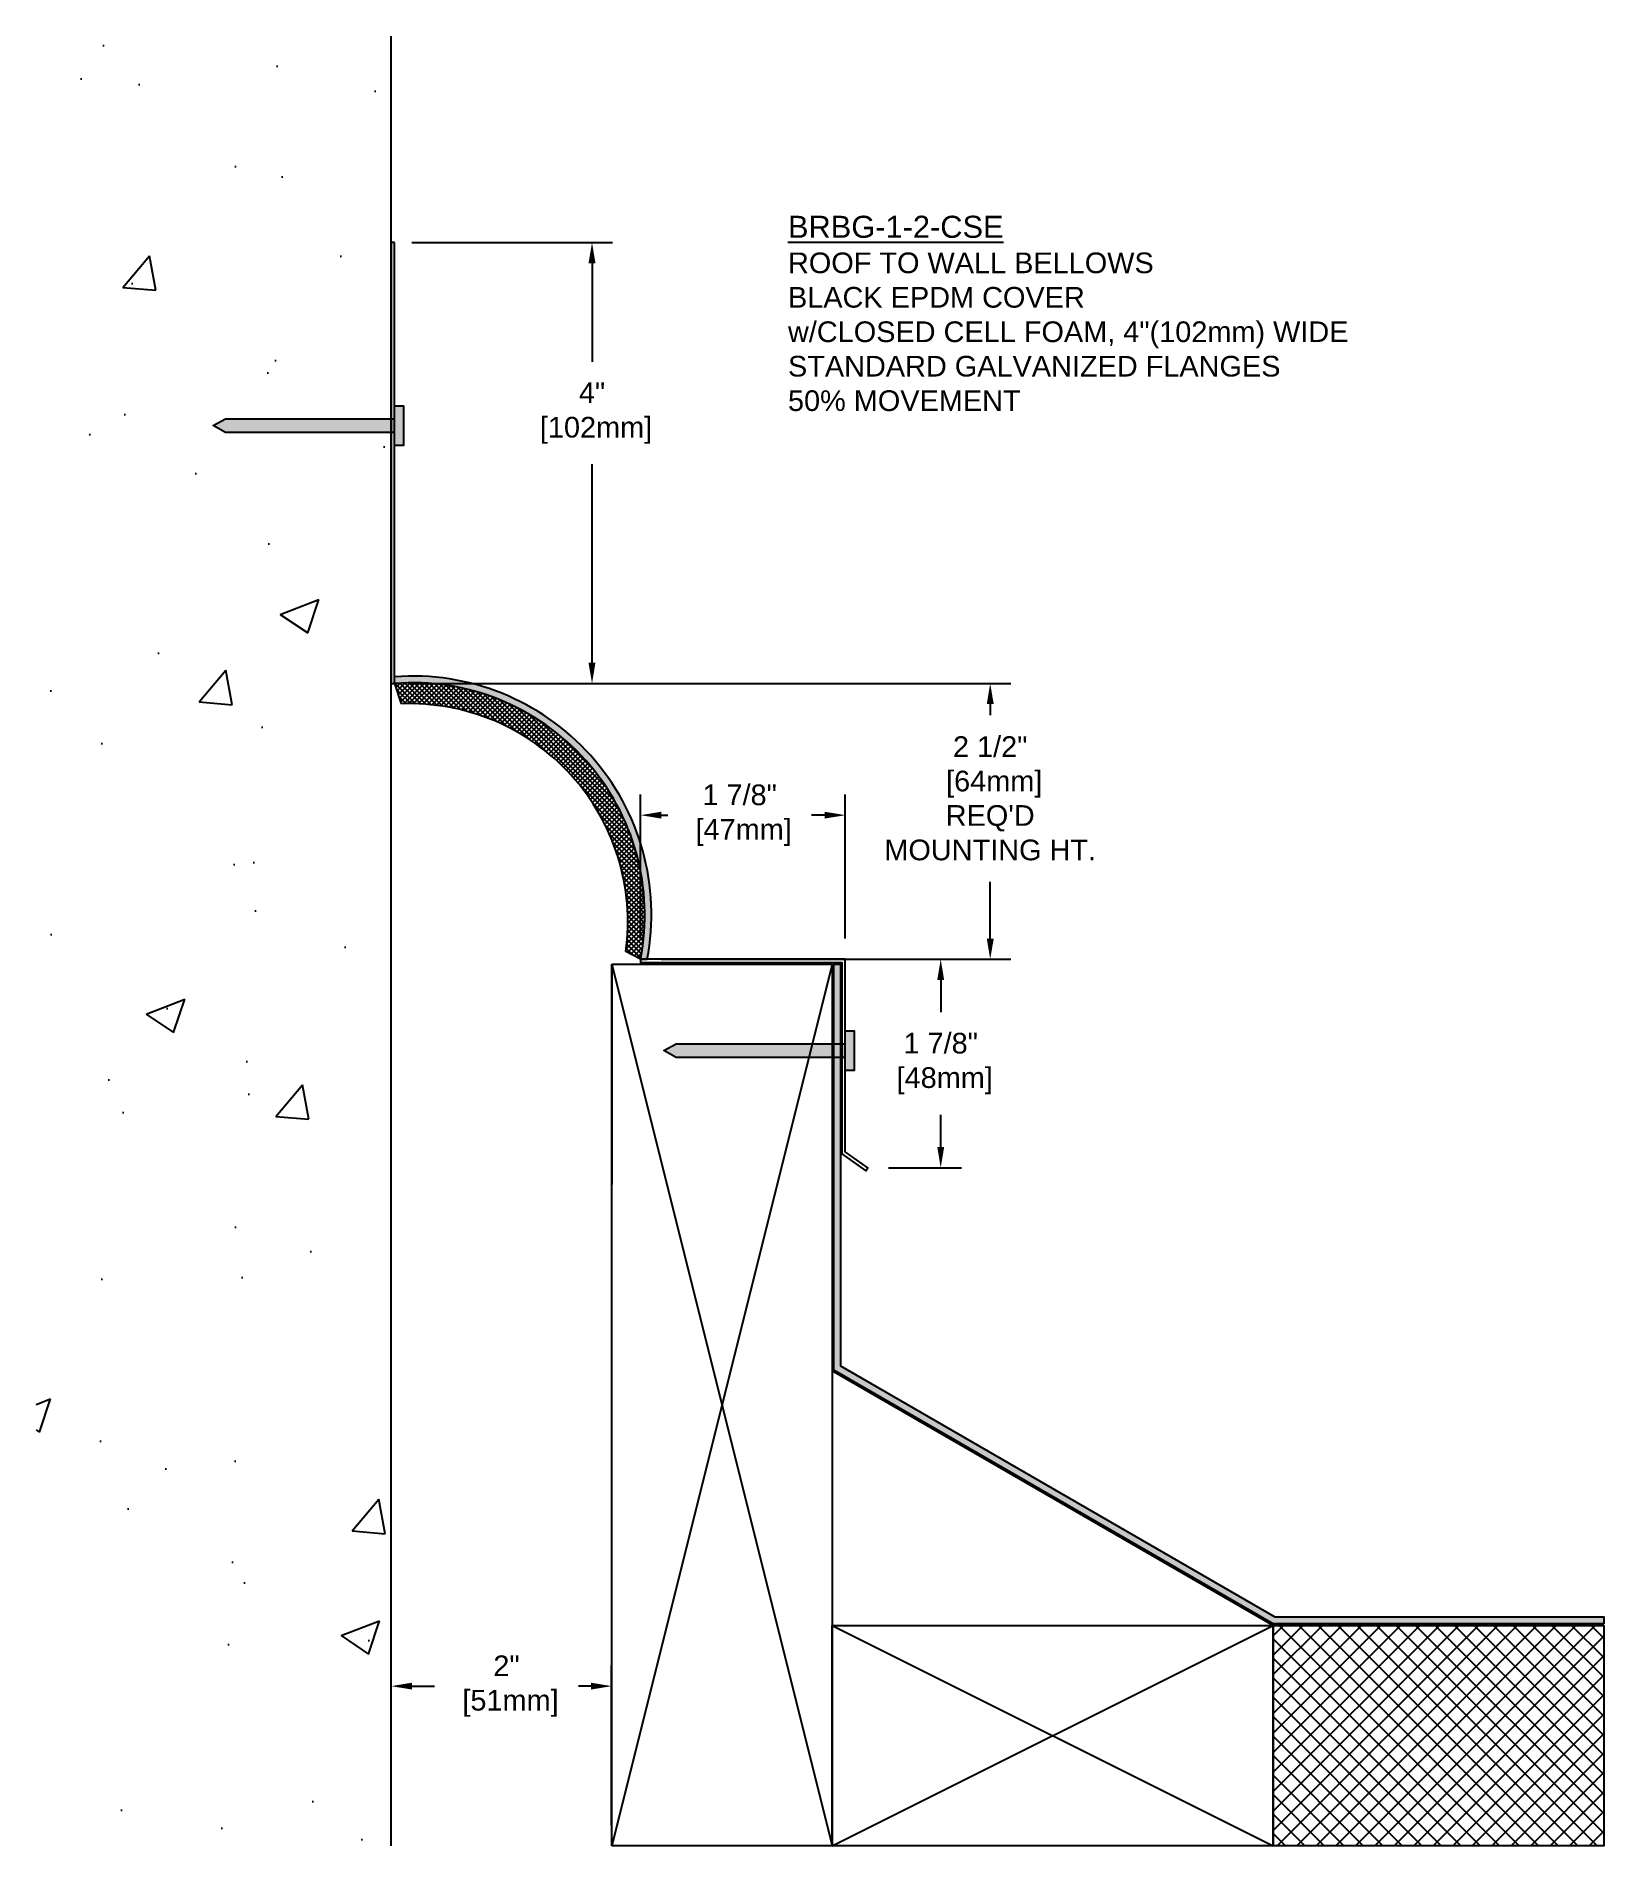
# Model space of a CAD drawing. Header units: inches. Extents: x 0.7 to 14.9, y -3.2 to 13.3.
import ezdxf

# ---------------------------------------------------------------- set-up
doc = ezdxf.new("R2010")
doc.units = ezdxf.units.IN
doc.header["$MEASUREMENT"] = 0
for name, color, linetype in [('Anchors', 4, 'Continuous'), ('Conditions', 1, 'Continuous'), ('Dimensions', 3, 'Continuous'), ('Fillers', 2, 'Continuous'), ('Metals', 7, 'Continuous'), ('Text', 2, 'Continuous')]:
    doc.layers.add(name, color=color, linetype=linetype)
doc.styles.add('Arial', font='arial.ttf')
doc.dimstyles.new('Arial', dxfattribs={"dimtxt": 0.1875, "dimasz": 0.1875, "dimexe": 0.1875, "dimexo": 0.1875, "dimgap": 0.1875, "dimtad": 0, "dimtih": 1, "dimtoh": 1, "dimdec": 4, "dimzin": 0, "dimdsep": 46, "dimlunit": 4, "dimtxsty": 'Arial', "dimcen": 0.09, "dimadec": 0, "dimazin": 0, "dimtfac": 1, "dimtdec": 4, "dimtofl": 0, "dimtmove": 0, "dimatfit": 3, "dimfxl": 0, "dimfrac": 2, "dimtolj": 1, "dimtzin": 0, "dimarcsym": 0})

# ---------------------------------------------------------------- blocks, each defined once
blk = doc.blocks.new('*X3')
at = {"color": 0}
for p, q in [((23.967, -46.92), (25.829, -45.059)), ((23.967, -46.744), (25.652, -45.059)), ((23.967, -46.567), (25.475, -45.059)), ((23.967, -46.39), (25.298, -45.059)), ((23.967, -46.213), (25.122, -45.059)), ((23.967, -46.037), (24.945, -45.059)), ((23.967, -45.86), (24.768, -45.059)), ((23.967, -45.683), (24.591, -45.059)), ((23.967, -45.506), (24.414, -45.059)), ((23.967, -45.329), (24.238, -45.059)), ((23.967, -45.153), (24.061, -45.059)), ((24.005, -47.059), (26.005, -45.059)), ((26.022, -47.059), (24.022, -45.059)), ((24.182, -47.059), (26.182, -45.059)), ((26.199, -47.059), (24.199, -45.059)), ((24.359, -47.059), (26.359, -45.059)), ((26.376, -47.059), (24.376, -45.059)), ((24.536, -47.059), (26.536, -45.059)), ((26.553, -47.059), (24.553, -45.059)), ((24.713, -47.059), (26.713, -45.059)), ((26.73, -47.059), (24.73, -45.059)), ((24.889, -47.059), (26.889, -45.059)), ((26.906, -47.059), (24.906, -45.059)), ((26.967, -46.943), (25.083, -45.059)), ((26.967, -46.766), (25.26, -45.059)), ((26.967, -46.589), (25.437, -45.059)), ((26.967, -46.412), (25.613, -45.059)), ((26.967, -46.236), (25.79, -45.059)), ((26.967, -46.059), (25.967, -45.059)), ((26.967, -45.882), (26.144, -45.059)), ((26.967, -45.705), (26.32, -45.059)), ((26.967, -45.529), (26.497, -45.059)), ((26.967, -45.352), (26.674, -45.059)), ((26.967, -45.175), (26.851, -45.059)), ((25.846, -47.059), (23.967, -45.18)), ((25.066, -47.059), (26.967, -45.158)), ((25.669, -47.059), (23.967, -45.357)), ((25.243, -47.059), (26.967, -45.335)), ((25.492, -47.059), (23.967, -45.534)), ((25.42, -47.059), (26.967, -45.511)), ((25.315, -47.059), (23.967, -45.711)), ((25.596, -47.059), (26.967, -45.688)), ((25.139, -47.059), (23.967, -45.887)), ((25.773, -47.059), (26.967, -45.865)), ((24.962, -47.059), (23.967, -46.064)), ((25.95, -47.059), (26.967, -46.042)), ((24.785, -47.059), (23.967, -46.241)), ((26.127, -47.059), (26.967, -46.219)), ((24.608, -47.059), (23.967, -46.418)), ((26.304, -47.059), (26.967, -46.395)), ((24.431, -47.059), (23.967, -46.594)), ((26.48, -47.059), (26.967, -46.572)), ((24.255, -47.059), (23.967, -46.771)), ((26.657, -47.059), (26.967, -46.749)), ((24.078, -47.059), (23.967, -46.948)), ((26.834, -47.059), (26.967, -46.926))]:
    blk.add_line(p, q, dxfattribs=at)
blk = doc.blocks.new('HATCHBLOCK')
blk.add_lwpolyline([(0, 2), (3, 2), (3, 0), (0, 0)], close=True)
blk.add_blockref('*X3', (-23.967, 47.059))
blk = doc.blocks.new('2X8')
for p, q in [((-2, 8), (0, 8)), ((-2, 8), (-2, 6)), ((-2, 8), (0, 0)), ((-2, 6), (-2, 8)), ((0, 8), (0, 0)), ((-2, 0), (-2, 6)), ((0, 0), (-2, 0))]:
    blk.add_line(p, q)
blk.add_lwpolyline([(0, 8), (-2, 0)])
blk = doc.blocks.new('2X4')
for p, q in [((0, 2), (4, 0)), ((0, 0), (4, 2)), ((0, 2), (4, 2)), ((0, 0), (0, 2)), ((4, 2), (4, 0)), ((4, 0), (0, 0))]:
    blk.add_line(p, q)
blk = doc.blocks.new('TRIANGLE')
blk.add_lwpolyline([(0, 2.309), (0, 0), (4, 0), (0, 2.309)])
blk = doc.blocks.new('*D5')
at = {"layer": 'Defpoints', "color": 0}
for p in [(5.942, -1.719), (3.942, -3.168), (5.942, -3.168)]:
    blk.add_point(p, dxfattribs=at)
at = {"layer": 'Dimensions', "color": 0, "lineweight": -2}
for p, q in [((3.942, -2.98), (3.942, -1.532)), ((5.942, -2.98), (5.942, -1.532)), ((4.13, -1.719), (4.336, -1.719)), ((5.755, -1.719), (5.64, -1.719))]:
    blk.add_line(p, q, dxfattribs=at)
at = {"layer": 'Dimensions', "color": 0}
for points in [[(4.13, -1.688), (4.13, -1.75), (3.942, -1.719)], [(5.755, -1.688), (5.755, -1.75), (5.942, -1.719)]]:
    blk.add_solid(points, dxfattribs=at)
at = {"layer": 'Dimensions', "color": 0, "insert": (4.988, -1.719), "char_height": 0.1875, "attachment_point": 5, "style": 'Arial'}
blk.add_mtext('\\A1;2"\\P [51mm]', dxfattribs=at)
blk = doc.blocks.new('NAIL2001')
blk.add_hatch(color=256).paths.add_polyline_path([(1.823, 6.257), (1.823, 6.375), (1.743, 6.375), (1.743, 6.015), (1.823, 6.015), (1.823, 6.132), (3.356, 6.132), (3.468, 6.195), (3.356, 6.257)])
blk.add_lwpolyline([(1.823, 6.132), (3.356, 6.132), (3.468, 6.195), (3.356, 6.257), (1.823, 6.257), (1.823, 6.375), (1.743, 6.375), (1.743, 6.015), (1.823, 6.015)], close=True)
blk = doc.blocks.new('*D7')
at = {"layer": 'Defpoints', "color": 0}
for p in [(8.061, 6.183), (6.204, 4.876), (8.061, 4.876)]:
    blk.add_point(p, dxfattribs=at)
at = {"layer": 'Dimensions', "color": 0, "lineweight": -2}
for p, q in [((6.204, 5.063), (6.204, 6.37)), ((8.061, 5.063), (8.061, 6.37)), ((6.392, 6.183), (6.451, 6.183)), ((7.874, 6.183), (7.755, 6.183))]:
    blk.add_line(p, q, dxfattribs=at)
at = {"layer": 'Dimensions', "color": 0}
for points in [[(6.392, 6.214), (6.392, 6.152), (6.204, 6.183)], [(7.874, 6.214), (7.874, 6.152), (8.061, 6.183)]]:
    blk.add_solid(points, dxfattribs=at)
at = {"layer": 'Dimensions', "color": 0, "insert": (7.103, 6.183), "char_height": 0.1875, "attachment_point": 5, "style": 'Arial'}
blk.add_mtext('\\A1;1 7/8"\\P [47mm]', dxfattribs=at)
blk = doc.blocks.new('*D8')
at = {"layer": 'Defpoints', "color": 0}
for p in [(8.061, 4.876), (8.266, 2.984), (8.927, 2.984)]:
    blk.add_point(p, dxfattribs=at)
at = {"layer": 'Dimensions', "color": 0, "lineweight": -2}
for p, q in [((8.249, 4.876), (9.115, 4.876)), ((8.927, 4.688), (8.927, 4.395)), ((8.927, 3.171), (8.927, 3.464)), ((8.454, 2.984), (9.115, 2.984))]:
    blk.add_line(p, q, dxfattribs=at)
at = {"layer": 'Dimensions', "color": 0}
for points in [[(8.896, 4.688), (8.958, 4.688), (8.927, 4.876)], [(8.896, 3.171), (8.958, 3.171), (8.927, 2.984)]]:
    blk.add_solid(points, dxfattribs=at)
at = {"layer": 'Dimensions', "color": 0, "insert": (8.927, 3.93), "char_height": 0.1875, "attachment_point": 5, "style": 'Arial'}
blk.add_mtext('\\A1;1 7/8"\\P [48mm]', dxfattribs=at)
blk = doc.blocks.new('*D9')
at = {"layer": 'Defpoints', "color": 0}
for p in [(3.942, 11.378), (3.942, 7.378), (5.764, 7.378)]:
    blk.add_point(p, dxfattribs=at)
at = {"layer": 'Dimensions', "color": 0, "lineweight": -2}
for p, q in [((4.13, 11.378), (5.951, 11.378)), ((5.764, 11.191), (5.764, 10.295)), ((5.764, 7.566), (5.764, 9.367)), ((4.13, 7.378), (5.951, 7.378))]:
    blk.add_line(p, q, dxfattribs=at)
at = {"layer": 'Dimensions', "color": 0}
for points in [[(5.732, 11.191), (5.795, 11.191), (5.764, 11.378)], [(5.732, 7.566), (5.795, 7.566), (5.764, 7.378)]]:
    blk.add_solid(points, dxfattribs=at)
at = {"layer": 'Dimensions', "color": 0, "insert": (5.764, 9.831), "char_height": 0.1875, "attachment_point": 5, "style": 'Arial'}
blk.add_mtext('\\A1;4"\\P [102mm]', dxfattribs=at)
blk = doc.blocks.new('*D10')
at = {"layer": 'Defpoints', "color": 0}
for p in [(3.972, 7.378), (6.204, 4.876), (9.376, 4.876)]:
    blk.add_point(p, dxfattribs=at)
at = {"layer": 'Dimensions', "color": 0, "lineweight": -2}
for p, q in [((4.16, 7.378), (9.564, 7.378)), ((9.376, 7.191), (9.376, 7.091)), ((9.376, 5.063), (9.376, 5.578)), ((6.392, 4.876), (9.564, 4.876))]:
    blk.add_line(p, q, dxfattribs=at)
at = {"layer": 'Dimensions', "color": 0}
for points in [[(9.345, 7.191), (9.408, 7.191), (9.376, 7.378)], [(9.345, 5.063), (9.408, 5.063), (9.376, 4.876)]]:
    blk.add_solid(points, dxfattribs=at)
at = {"layer": 'Dimensions', "color": 0, "insert": (9.376, 6.335), "char_height": 0.1875, "attachment_point": 5, "style": 'Arial'}
blk.add_mtext('\\A1;2 1/2"\\P [64mm]\\PREQ\'D\\PMOUNTING HT.', dxfattribs=at)

msp = doc.modelspace()

# ---------------------------------------------------------------- hatches: boundary and pattern name
at = {"layer": 'Conditions'}
h = msp.add_hatch(dxfattribs=at)
h.set_pattern_fill('AR-CONC', color=256, scale=0.5, style=0)
h.paths.add_polyline_path([(3.94235, 10.84202), (2.4398, 10.84202), (2.32785, 10.90452), (2.4398, 10.96702), (3.94235, 10.96702), (3.94235, 12.56571), (3.94235, 13.25037), (0.72169, 13.25037), (0.72169, -3.16769), (3.94235, -3.16769)])
h = msp.add_hatch(color=256, dxfattribs=at)
h.paths.add_polyline_path([(8.01735, 4.83231), (7.95735, 4.83231), (7.95735, 4.11024), (8.01735, 4.11024)])
h.paths.add_polyline_path([(8.01735, 3.98524), (7.95735, 3.98524), (7.95735, 1.14805), (11.94235, -1.15269), (14.94235, -1.15269), (14.94235, -1.09019), (11.95909, -1.09019), (8.01735, 1.18558)])
at = {"layer": 'Fillers'}
msp.add_hatch(color=256, dxfattribs=at).paths.add_polyline_path([(3.97235, 7.43821), (3.97235, 7.37821, -0.49488913), (6.20428, 4.87571), (6.26428, 4.87571, 0.49440882)])
h = msp.add_hatch(dxfattribs=at)
h.set_pattern_fill('ANSI37', color=256, scale=0.25, style=0)
h.paths.add_polyline_path([(6.07108, 4.9468), (6.20428, 4.87571, 0.49488913), (3.97235, 7.37821), (4.03135, 7.1935, -0.46636119)])

# ---------------------------------------------------------------- linework, layer by layer
msp.add_point((6.20428, 4.87571))
at = {"layer": 'Conditions'}
msp.add_line((3.94235, -3.16769), (3.94235, 13.25037), dxfattribs=at)
msp.add_lwpolyline([(14.94235, -1.15269), (11.94235, -1.15269), (7.95735, 1.14805), (7.95735, 4.83231), (8.01735, 4.83231), (8.01735, 1.18558), (11.95909, -1.09019), (14.94235, -1.09019)], close=True, dxfattribs=at)
at = {"layer": 'Fillers'}
for p, q in [((3.97235, 7.37821), (3.97235, 7.43821)), ((3.97235, 7.37821), (4.03135, 7.1935)), ((6.20428, 4.87571), (6.07108, 4.9468)), ((6.20428, 4.87571), (6.26428, 4.87571))]:
    msp.add_line(p, q, dxfattribs=at)
for points in [[(6.26428, 4.87571, 0.49440882), (3.97235, 7.43821)], [(6.20428, 4.87571, 0.49488913), (3.97235, 7.37821, 0.49440882)], [(6.07108, 4.9468, 0.46636119), (4.03135, 7.1935, 0.49440882)]]:
    msp.add_lwpolyline(points, format="xyb", dxfattribs=at)
at = {"layer": 'Metals'}
for points in [[(3.97235, 11.37821), (3.94235, 11.37821), (3.94235, 7.37821), (3.97235, 7.37821)], [(8.06128, 3.12733), (8.06128, 4.87571), (6.20428, 4.87571), (6.20428, 4.84571), (8.02928, 4.84571), (8.02928, 3.11006), (8.24743, 2.95731), (8.26607, 2.98393)]]:
    msp.add_lwpolyline(points, close=True, dxfattribs=at)

# ---------------------------------------------------------------- block references
at = {"layer": 'Anchors', "xscale": -1}
for p in [(5.79575, 3.52205), (9.88469, -2.14723)]:
    msp.add_blockref('NAIL2001', p, dxfattribs=at)
at = {"layer": 'Conditions'}
for name, p in [('2X8', (7.94235, -3.16769)), ('TRIANGLE', (7.94235, -1.16769)), ('2X4', (7.94235, -3.16769)), ('HATCHBLOCK', (11.94235, -3.16769))]:
    msp.add_blockref(name, p, dxfattribs=at)

# ---------------------------------------------------------------- texts
at = {"layer": 'Text', "insert": (7.54151, 11.62115), "char_height": 0.2, "width": 5.25, "attachment_point": 1, "style": 'Arial'}
msp.add_mtext('{\\LBRBG-1-2-CSE\\P\\H0.9375X;\\lROOF TO WALL BELLOWS\\PBLACK EPDM COVER\\Pw/CLOSED CELL FOAM, 4"(102mm) WIDE\\PSTANDARD GALVANIZED FLANGES\\P50% MOVEMENT}', dxfattribs=at)

# ---------------------------------------------------------------- dimensions: what is measured, and where the dimension line sits
at = {"layer": 'Dimensions'}
for base, p1, p2, picture, middle in [((5.76365, 7.37821), (3.94235, 11.37821), (3.94235, 7.37821), '*D9', (5.76365, 9.8309)), ((8.92707, 2.98393), (8.06128, 4.87571), (8.26607, 2.98393), '*D8', (8.92707, 3.92982))]:
    dim = msp.add_linear_dim(base=base, p1=p1, p2=p2, angle=90, dimstyle='Arial', override={"dimpost": '\\X'}, dxfattribs=at)
    dim.commit()
    dim.dimension.update_dxf_attribs({"geometry": picture, "text_midpoint": middle, "dimtype": 160})
dim = msp.add_linear_dim(base=(9.37644, 4.87571), p1=(3.97235, 7.37821), p2=(6.20428, 4.87571), angle=90, text="<>\\PREQ'D\\PMOUNTING HT.", dimstyle='Arial', override={"dimpost": '\\X'}, dxfattribs=at)
dim.commit()
dim.dimension.update_dxf_attribs({"geometry": '*D10', "text_midpoint": (9.37644, 6.33457), "dimtype": 160})
for base, p1, p2, picture, middle in [((8.06128, 6.18291), (6.20428, 4.87571), (8.06128, 4.87571), '*D7', (7.10325, 6.18291)), ((5.94235, -1.71924), (3.94235, -3.16769), (5.94235, -3.16769), '*D5', (4.98781, -1.71924))]:
    dim = msp.add_linear_dim(base=base, p1=p1, p2=p2, dimstyle='Arial', override={"dimpost": '\\X'}, dxfattribs=at)
    dim.commit()
    dim.dimension.update_dxf_attribs({"geometry": picture, "text_midpoint": middle, "dimtype": 160})

doc.saveas('drawing.dxf')
